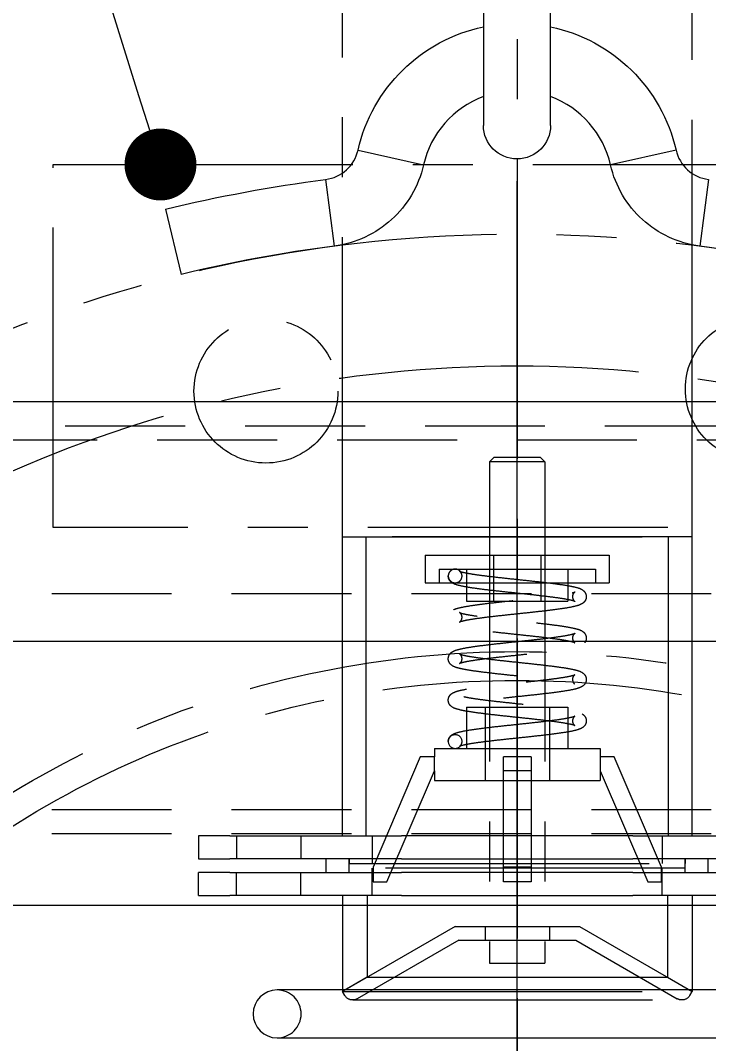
# Model space of a CAD drawing. Header units: millimetres. Extents: x -46397 to 283259, y -8690 to 23983.
# Drawn here: x 190047.4 to 190190.9, y 1329.4 to 1542.8 of the extents above; entities that cross this region are included whole.
import ezdxf
from ezdxf import colors
from ezdxf.entities.mleader import LeaderData, LeaderLine
from ezdxf.math import Vec2, Vec3

# ---------------------------------------------------------------- set-up
doc = ezdxf.new("R2010")
doc.units = ezdxf.units.MM
doc.linetypes.add('CENTER', pattern=[2, 1.25, -0.25, 0.25, -0.25])
doc.linetypes.add('HIDDENX2', pattern=[0.75, 0.5, -0.25])
doc.layers.get('Defpoints').update_dxf_attribs({"lineweight": 0})
for name, color, linetype, lineweight in [('CHUAN DUONG TAM', 1, 'CENTER', 0), ('mDƯỜNG TÂM', 8, 'CENTER', 0), ('NETCHINH', 7, 'Continuous', 9)]:
    doc.layers.add(name, color=color, linetype=linetype, lineweight=lineweight)
doc.layers.add('DIM', color=8, linetype='Continuous')
doc.styles.add('Arial', font='arial.ttf')
doc.styles.add('GHI CHÚ 1', font='isocp_IV25.ttf', dxfattribs={"width": 0.8})
doc.dimstyles.new('1-30SCALE', dxfattribs={"dimtxt": 75, "dimasz": 75, "dimexe": 37.5, "dimexo": 30, "dimgap": 30, "dimtad": 1, "dimtoh": 1, "dimdec": 0, "dimdsep": 46, "dimtxsty": 'GHI CHÚ 1', "dimcen": 0.09, "dimclrd": 256, "dimclre": 256, "dimclrt": 2, "dimadec": 0, "dimazin": 0, "dimtfac": 1, "dimtdec": 0, "dimtofl": 0, "dimtmove": 0, "dimatfit": 3, "dimfxl": 1, "dimlwd": 0, "dimlwe": 0, "dimarcsym": 0})

# ---------------------------------------------------------------- blocks, each defined once
blk = doc.blocks.new('A$C06888fbc')
at = {"color": 150, "linetype": 'Continuous', "lineweight": 0, "ltscale": 10, "extrusion": (0, 1, 0)}
for p, q in [((183.3632510850148, 1859.616611392055), (-188.0302203083702, 1859.616611392055)), ((322.6665153883223, 1809.616611392055), (-327.3334846116777, 1809.616611392055)), ((206.62073698733, 1754.6166113902), (-211.287706210569, 1754.6166113902)), ((47.6665153883514, 1736.976611394596), (-52.33348461159039, 1736.976611394595)), ((-52.33348461159039, 1726.976611394595), (-37.33348461156129, 1726.976611394595)), ((-37.33348461156129, 1726.976611394595), (32.6665153883223, 1726.976611394595)), ((32.6665153883223, 1726.976611394595), (47.6665153883514, 1726.976611394595))]:
    blk.add_line(p, q, dxfattribs=at)
at = {"color": 1, "linetype": 'HIDDENX2', "lineweight": 0, "ltscale": 50, "extrusion": (0, 1, 0)}
for p, q in [((-284.0034846116614, 1854.616611392055), (279.3365153883351, 1854.616611392055)), ((322.6665153883223, 1851.61431579505), (-327.3334846116777, 1851.61431579505)), ((322.6665153883223, 1851.61431579505), (-327.3334846116777, 1851.61431579505)), ((-324.333484612609, 1819.616611392056), (319.6665153892536, 1819.616611392056)), ((-324.333484612609, 1774.616611392055), (319.6665153892536, 1774.616611392055)), ((-324.333484612609, 1769.616611392055), (319.6665153892536, 1769.616611392055))]:
    blk.add_line(p, q, dxfattribs=at)
at = {"color": 150, "linetype": 'Continuous', "lineweight": 0, "ltscale": 10}
for radius, start, end in [(4.999999999999545, 90, 180), (5, 180, 270)]:
    blk.add_arc((-52.33348461159039, 1731.976611394595), radius, start, end, dxfattribs=at)
at = {"color": 1, "linetype": 'HIDDENX2', "lineweight": 0, "ltscale": 50}
blk.add_arc((-52.33348461159039, 1731.976611394595), 5, 270, 90, dxfattribs=at)
blk = doc.blocks.new('jh')
at = {"layer": 'mDƯỜNG TÂM', "color": 8, "ltscale": 50}
for p, q in [((0, 1855.616611387266), (0, -353.6166113872596)), ((1.455191522836685e-10, 1209.502295596243), (1.455191522836685e-10, 1451.002295596243)), ((1.455191522836685e-10, 860.0022955962431), (1.455191522836685e-10, 1440.002295596243))]:
    blk.add_line(p, q, dxfattribs=at)
at = {"layer": 'mDƯỜNG TÂM', "color": 8, "ltscale": 50, "extrusion": (0, 1, 0)}
for p, q in [((-36.39698997416417, 1376.839457162343), (-36.39698997416417, 1566.616611387122)), ((36.50015116293798, 1401.324297795565), (36.50015116293798, 1566.616611387122)), ((-6.999999976833351, 1491.398906312012), (-6.999999976833351, 1462.65117922344)), ((7.000000023166649, 1462.65117922344), (7.000000023166649, 1491.398906312012)), ((-33.14385419461178, 1457.520195340623), (-19.49638481071452, 1454.398244121376)), ((33.14385424129432, 1457.520195341787), (19.49638485757168, 1454.398244121754)), ((-39.91724612168036, 1451.370124180803), (-38.12321258662269, 1437.485548433791)), ((39.91724615520798, 1451.37012418252), (38.123212620907, 1437.485548435421)), ((-73.29411760665243, 1445.192706543838), (-69.99999995989492, 1431.585767544633)), ((-36.39698997416417, 1376.839457162343), (-36.39698997416417, 1405.002295597078)), ((36.50015116293798, 1376.839457162343), (36.50015116293798, 1405.002295597078)), ((-4.744283954118146, 1393.444713044555), (-5.703456863790052, 1392.485540134861)), ((-4.744283954118146, 1393.444713044555), (4.847445142891956, 1393.444713044555)), ((4.847445142891956, 1393.444713044555), (5.806618052563863, 1392.485540134861)), ((5.806618052563863, 1392.485540134861), (-5.703456863790052, 1392.485540134861)), ((-5.703456863790052, 1392.485540134861), (-5.703456863790052, 1287.935692977713)), ((5.806618052563863, 1392.485540134861), (5.806618052563863, 1287.935692977713)), ((-36.39698997416417, 1376.839457162343), (36.50015116293798, 1376.839457162343)), ((36.50015116293798, 1376.839457162343), (-36.39698997416417, 1376.839457162343)), ((-36.39698997416417, 1314.493218031937), (-36.39698997416417, 1376.83945716235)), ((-31.44765776011627, 1314.493218031937), (-31.44765776011627, 1376.83945716235)), ((31.55081894889008, 1314.493218031937), (31.55081894889008, 1376.83945716235)), ((36.50015116293798, 1314.493218031937), (36.50015116293798, 1376.83945716235)), ((-19.13187759960419, 1373.002765523554), (19.2350387883489, 1373.002765523554)), ((-19.13187759960419, 1373.002765523554), (-19.13187759960419, 1367.247728065362)), ((-4.888159890571842, 1373.002765523554), (-4.888159890571842, 1363.411036426565)), ((4.991321079345653, 1373.002765523554), (4.991321079345653, 1363.411036426565)), ((19.2350387883489, 1373.002765523554), (19.2350387883489, 1367.247728065362)), ((-16.25435887047206, 1370.125246794458), (16.35752005924587, 1370.125246794458)), ((-16.25435887047206, 1370.125246794458), (-16.25435887047206, 1367.247728065362)), ((-10.4993214122951, 1370.125246794458), (-10.4993214122951, 1363.411036426565)), ((10.60248260106891, 1370.125246794458), (10.60248260106891, 1363.411036426565)), ((16.35752005924587, 1370.125246794458), (16.35752005924587, 1367.247728065362)), ((-19.13187759960419, 1367.247728065362), (19.2350387883489, 1367.247728065362)), ((-10.4993214122951, 1363.411036426565), (10.60248260106891, 1363.411036426565)), ((-10.4993214122951, 1341.3500595035), (10.60248260106891, 1341.3500595035)), ((-10.4993214122951, 1341.3500595035), (-10.4993214122951, 1332.717503316213)), ((-6.662629773520166, 1341.3500595035), (-6.662629773520166, 1326.00329294832)), ((6.765790962293977, 1341.3500595035), (6.765790962293977, 1326.00329294832)), ((10.60248260106891, 1341.3500595035), (10.60248260106891, 1332.717503316213)), ((-17.21353178020217, 1332.717503316206), (17.31669296897599, 1332.717503316206)), ((-17.21353178020217, 1332.717503316213), (-17.21353178020217, 1330.949080482671)), ((17.31669296897599, 1332.717503316213), (17.31669296897599, 1330.949080482671)), ((-20.15522438471089, 1330.949080482649), (-30.008898395492, 1307.928930649818)), ((-17.21353178020217, 1330.949080482671), (-20.15522438471089, 1330.949080482649)), ((-17.21353178017307, 1328.07156175359), (-17.21353178020217, 1330.949080482671)), ((2.929099323489936, 1330.949080482649), (-2.825938134716125, 1330.949080482649)), ((-2.825938134716125, 1307.928930649818), (-2.825938134716125, 1330.949080482649)), ((2.929099323489936, 1330.949080482649), (2.929099323489936, 1307.928930649818)), ((17.31669296894688, 1330.949080482671), (17.31669296894688, 1328.07156175359)), ((20.2583855734556, 1330.949080482649), (17.31669296894688, 1330.949080482671)), ((30.11205958426581, 1307.928930649818), (20.2583855734556, 1330.949080482649)), ((-27.13137966635986, 1304.901488934949), (-17.21353178017307, 1328.07156175359)), ((-17.21353178020217, 1328.07156175359), (-17.21353178020217, 1326.00329294832)), ((2.929099323489936, 1328.07156175359), (-2.825938134716125, 1328.07156175359)), ((17.31669296894688, 1328.07156175359), (27.23454085513367, 1304.901488934949)), ((17.31669296897599, 1328.07156175359), (17.31669296897599, 1326.00329294832)), ((-17.21353178020217, 1326.00329294832), (17.31669296897599, 1326.00329294832)), ((-59.87008256997797, 1314.493218031937), (-66.37114340226981, 1314.493218031937)), ((-66.37114340226981, 1314.493218031937), (-66.37114340226981, 1309.69735348344)), ((-59.87008256997797, 1314.493218031937), (-24.06096060809796, 1314.493218031937)), ((-58.4579668972292, 1314.493218031937), (-58.4579668972292, 1309.69735348344)), ((-45.02954616144416, 1314.493218031937), (-45.02954616144416, 1309.697353483447)), ((-30.16236606112216, 1314.493218031937), (-30.16236606112216, 1308.738180573746)), ((24.16412179681356, 1314.493218031937), (-24.06096060809796, 1314.493218031937)), ((24.16412179684266, 1314.493218031937), (59.97324375857715, 1314.493218031937)), ((30.26552724989597, 1314.493218031937), (30.26552724989597, 1308.738180573746)), ((-66.37114340226981, 1309.69735348344), (-59.87008256997797, 1309.69735348344)), ((-24.06096060809796, 1309.69735348344), (-59.87008256997797, 1309.69735348344)), ((-39.75409515810315, 1306.819834754351), (-39.75409515810315, 1309.69735348344)), ((-34.95823060962721, 1309.697353483447), (-34.95823060962721, 1308.738180573746)), ((-34.95823060962721, 1306.819834754351), (-34.95823060962721, 1309.69735348344)), ((-34.95823060962721, 1308.738180573746), (35.06139179840102, 1308.738180573746)), ((-30.008898395492, 1307.928930649818), (-30.008898395492, 1304.901488934949)), ((-24.06096060809796, 1309.69735348344), (24.16412179681356, 1309.69735348344)), ((2.929099323489936, 1307.928930649818), (-2.825938134716125, 1307.928930649818)), ((-2.825938134716125, 1304.901488934949), (-2.825938134716125, 1307.928930649818)), ((2.929099323489936, 1307.928930649818), (2.929099323489936, 1304.901488934949)), ((59.97324375857715, 1309.69735348344), (24.16412179684266, 1309.69735348344)), ((30.11205958426581, 1304.901488934949), (30.11205958426581, 1307.928930649818)), ((35.06139179840102, 1309.697353483447), (35.06139179840102, 1308.738180573746)), ((35.06139179840102, 1306.819834754351), (35.06139179840102, 1309.69735348344)), ((39.85725634687697, 1306.819834754351), (39.85725634687697, 1309.69735348344)), ((-59.87008256997797, 1306.819834754344), (-66.37114340226981, 1306.819834754344)), ((-66.37114340226981, 1302.023970205853), (-66.37114340226981, 1306.819834754351)), ((-59.87008256997797, 1306.819834754344), (-24.06096060809796, 1306.819834754344)), ((-58.4579668972292, 1302.023970205853), (-58.4579668972292, 1306.819834754351)), ((-45.02954616144416, 1302.023970205853), (-45.02954616144416, 1306.819834754351)), ((35.06139179840102, 1307.779007664045), (-34.95823060962721, 1307.779007664045)), ((-34.95823060962721, 1306.819834754351), (-34.95823060962721, 1307.779007664045)), ((-30.16236606112216, 1302.023970205853), (-30.16236606112216, 1307.779007664045)), ((24.16412179687177, 1306.819834754344), (-24.06096060809796, 1306.819834754344)), ((24.16412179687177, 1306.819834754344), (59.97324375875178, 1306.819834754344)), ((30.26552724989597, 1302.023970205853), (30.26552724989597, 1307.779007664045)), ((35.06139179840102, 1306.819834754351), (35.06139179840102, 1307.779007664045)), ((-30.008898395492, 1304.901488934949), (-27.13137966635986, 1304.901488934949)), ((2.929099323489936, 1304.901488934949), (-2.825938134716125, 1304.901488934949)), ((27.23454085513367, 1304.901488934949), (30.11205958426581, 1304.901488934949)), ((-66.37114340226981, 1302.023970205853), (-59.87008256997797, 1302.023970205853)), ((-24.06096060809796, 1302.023970205853), (-59.87008256997797, 1302.023970205853)), ((-36.39698997416417, 1302.023970205853), (-36.39698997416417, 1282.052150716241)), ((-31.2442605458491, 1302.023970205853), (-31.2442605458491, 1285.027080438755)), ((-24.06096060809796, 1302.023970205853), (24.16412179687177, 1302.023970205853)), ((59.97324375875178, 1302.023970205853), (24.16412179687177, 1302.023970205853)), ((31.34742173462291, 1302.023970205853), (31.34742173462291, 1285.027080438755)), ((36.50015116293798, 1302.023970205853), (36.50015116293798, 1282.052150716241)), ((-12.91570614604279, 1295.609076255299), (-36.39698997416417, 1282.052150716241)), ((-12.91570614604279, 1295.609076255299), (13.0188673347875, 1295.609076255299)), ((-6.662629773520166, 1295.609076255299), (-6.662629773520166, 1292.731557526204)), ((6.765790962293977, 1295.609076255299), (6.765790962293977, 1292.731557526204)), ((13.0188673347875, 1295.609076255299), (36.50015116293798, 1282.052150716241)), ((-12.14467732634512, 1292.731557526204), (-33.29689439677168, 1280.519319306681)), ((-12.14467732634512, 1292.731557526204), (12.24783851511893, 1292.731557526204)), ((12.24783851511893, 1292.731557526204), (33.40005558554549, 1280.519319306681)), ((-5.703456863790052, 1287.935692977713), (5.806618052563863, 1287.935692977713)), ((-31.2442605458491, 1285.027080438755), (-36.39698997416417, 1282.052150716241)), ((-31.2442605458491, 1285.027080438755), (31.34742173462291, 1285.027080438755)), ((31.34742173462291, 1285.027080438755), (36.50015116293798, 1282.052150716241)), ((-36.39698997416417, 1282.052150716241), (36.50015116293798, 1282.052150716241)), ((-35.91740351929911, 1281.221482609821), (-36.39698997416417, 1282.052150716241)), ((-36.39698997416417, 1282.052150716241), (36.50015116293798, 1282.052150716241)), ((-34.25606730647269, 1280.262309700112), (34.3592284952465, 1280.262309700112)), ((36.02056470807292, 1281.221482609821), (36.50015116293798, 1282.052150716241))]:
    blk.add_line(p, q, dxfattribs=at)
at = {"layer": 'mDƯỜNG TÂM', "color": 8, "ltscale": 50}
for centre, radius in [((1.455191522836685e-10, 1150.002295596243), 290), ((-52.33408277888566, 1407.232530533275), 14.99999999999999), ((50.08736129196586, 1407.679431225293), 14.99999999999998), ((1.455191522836685e-10, 1150.002295596243), 262.5), ((1.455191522836685e-10, 1150.002295596243), 202.911839007691), ((1.455191522836685e-10, 1150.002295596243), 196.911839007691)]:
    blk.add_circle(centre, radius, dxfattribs=at)
at = {"layer": 'mDƯỜNG TÂM', "color": 8, "ltscale": 50, "extrusion": (1.224646799147353e-16, 0, -1)}
for centre, radius, start, end in [((-2.351589500904083e-08, 1449.93831380777), 34.00000000008544, 12.88509399322895, 78.11884397838791), ((-2.351589500904083e-08, 1449.93831380777), 34.00000000008551, 101.8811560216121, 167.1149060038747), ((-2.316664904356003e-08, 1462.65117922344), 7.000000000000001, 180, 0), ((40.94240813574288, 1459.304167475029), 22.00000000932632, 192.8850940114936, 262.6375733474522), ((-40.94240817544051, 1459.304167466968), 22.00000000042341, 277.3624266693616, 347.1149060049421), ((-2.334127202630043e-08, 1142.438313809283), 311.4999999987711, 76.39103937244667, 82.63757333063832)]:
    blk.add_arc(centre, radius, start, end, dxfattribs=at)
at = {"layer": 'mDƯỜNG TÂM', "color": 8, "ltscale": 50}
for centre, radius, start, end in [((2.351589500904083e-08, 1449.93831380777), 20.00000000010793, 110.4873151168587, 167.1149060049422), ((2.351589500904083e-08, 1449.93831380777), 20.00000000010847, 12.8850939961253, 69.51268488670122), ((-40.94240813574288, 1459.304167475029), 8.000000009349494, 277.36242661892, 347.1149059538785), ((40.94240817544051, 1459.304167466968), 8.000000000446613, 192.8850939917058, 262.6375733272755), ((2.334127202630043e-08, 1142.438313809167), 297.4999999988871, 97.36242666936168, 103.6089606275533), ((2.153683453798294e-09, 1142.43831369249), 297.5000001173405, 76.39103937244667, 82.63757333063832)]:
    blk.add_arc(centre, radius, start, end, dxfattribs=at)
at = {"layer": 'mDƯỜNG TÂM', "color": 8, "ltscale": 50, "extrusion": (0, 0, -1)}
for centre, radius, start, end in [((34.25606730647269, 1282.180655519471), 1.918345819354954, 270, 329.9999999998554), ((34.25606730647269, 1282.180655519463), 1.918345819353377, 239.9999999980745, 270), ((-34.3592284952465, 1282.180655519463), 1.918345819353817, 270, 300.0000000019255), ((-34.3592284952465, 1282.180655519471), 1.918345819354796, 210.0000000001446, 270)]:
    blk.add_arc(centre, radius, start, end, dxfattribs=at)
blk.add_ellipse((-12.89725368653308, 1334.156262680757), major_axis=(1.438759364547924, 1.677471143500966e-15), ratio=0.9944181315116435, dxfattribs=at)
at = {"layer": 'mDƯỜNG TÂM', "color": 8, "ltscale": 50}
for points, knots in [([(-11.45849432199611, 1368.686487429906), (-11.45849433340481, 1368.869443160911), (-11.49378538527526, 1369.050744949011), (-11.63241413029027, 1369.393370174861), (-11.73562495879014, 1369.550971668192), (-11.99698731460376, 1369.817962304645), (-12.15264007536462, 1369.924798871769), (-12.49636630821624, 1370.073127483774), (-12.68115357021452, 1370.113201426291), (-13.05577414348954, 1370.120657300213), (-13.24202587793116, 1370.087967949403), (-13.59144513911451, 1369.953434643321), (-13.75127202729345, 1369.852876899778), (-14.02316796619562, 1369.5964994194), (-14.13263754357467, 1369.443130791013), (-14.2862964856613, 1369.103299078255), (-14.32901678714552, 1368.920084970276), (-14.34142985555809, 1368.547685396639), (-14.31100394684472, 1368.362060273888), (-14.18031240982236, 1368.012855919587), (-14.08129626387381, 1367.852615272001), (-13.82706986094126, 1367.578895967083), (-13.67429014694062, 1367.468034215497), (-13.33459671787568, 1367.310786665199), (-13.15093065713882, 1367.265904238775), (-12.77663586684503, 1367.248674677779), (-12.58958559951861, 1367.2764922672), (-12.23673631777638, 1367.401860648497), (-12.07431073483895, 1367.498212850318), (-11.79574258284993, 1367.747406523245), (-11.68226327715092, 1367.897865567022), (-11.60097615158884, 1368.065717929705)], [-1.823220548849099, -1.823220548849099, -1.823220548849099, -1.823220548849099, -1.765657333173939, -1.765657333173939, -1.7070606621659, -1.7070606621659, -1.64846399115786, -1.64846399115786, -1.589867320149821, -1.589867320149821, -1.531270649141782, -1.531270649141782, -1.472673978133743, -1.472673978133743, -1.414077307125704, -1.414077307125704, -1.355480636117665, -1.355480636117665, -1.296883965109625, -1.296883965109625, -1.238287294101586, -1.238287294101586, -1.179690623093547, -1.179690623093547, -1.121093952085508, -1.121093952085508, -1.062497281077469, -1.062497281077469, -1.003900610069429, -1.003900610069429, -0.9453039390613902, -0.9453039390613902, -0.9453039390613902, -0.9453039390613902]), ([(-14.33601305109914, 1334.156262680757), (-14.33601305109914, 1334.382821182102), (-14.28381936982623, 1334.610899240433), (-14.11660123307956, 1334.988163420188), (-14.0058322942059, 1335.143585439626), (-13.7632936250302, 1335.406851198379), (-13.63041069355677, 1335.508359582542), (-13.30274096564972, 1335.720623100657), (-13.11212015605997, 1335.805864088725), (-12.49939359727432, 1336.041544568005), (-12.03171434643446, 1336.162030090585), (-10.77862195044872, 1336.427821295139), (-9.94765849772375, 1336.567494612485), (-8.167756737471791, 1336.825987898679), (-7.236176225822419, 1336.946597535338), (-5.279732286639046, 1337.182186521699), (-4.243983583844965, 1337.298976014063), (-2.132473003293853, 1337.529627706957), (-1.041328835999593, 1337.645269390392), (1.115891054243548, 1337.874170986557), (2.198450380936265, 1337.989212002489), (4.271992760972353, 1338.216941941027), (5.279314222716494, 1338.331428985301), (7.138729926315136, 1338.557624957604), (8.006321723136352, 1338.671191814283), (9.52702850694186, 1338.893942884322), (10.19523235299857, 1339.005321814446), (11.25564244596171, 1339.216654536918), (11.6693410447624, 1339.323103947252), (11.99648456377327, 1339.434841126618), (12.06040476914495, 1339.464718306532), (12.06445986722247, 1339.466836879757), (12.06452341060503, 1339.466870648728), (12.06452341060503, 1339.466870648728), (12.03405175104854, 1339.452979082256), (11.93279115538462, 1339.367805592869), (11.88258756758296, 1339.32035599021), (11.75005003958358, 1339.153920421399), (11.6636424557073, 1339.006839045884), (11.58010491498862, 1338.719844206651), (11.56165551076992, 1338.595965324836), (11.56165551076992, 1338.279757098884), (11.60920078889467, 1338.086077892294), (11.74623359783436, 1337.791307545034), (11.83051754531334, 1337.683245717366), (11.96241313102655, 1337.546729004651), (12.01180293431389, 1337.511924221813), (12.05614487043931, 1337.482504092841), (12.06452341060503, 1337.478210900081), (12.06452341066324, 1337.478210900059), (12.0588462195883, 1337.481182032898), (12.01264500705292, 1337.502272783975), (11.92189597536344, 1337.537986826741), (11.59299779185676, 1337.640184089687), (11.29588899077498, 1337.715387571559), (10.48470859293593, 1337.885900087014), (9.926853022741852, 1337.984661869355), (8.605331346741877, 1338.190048766141), (7.817271350853844, 1338.298610445912), (6.090582493023248, 1338.517630230548), (5.1347224029887, 1338.629827354838), (3.139901869755704, 1338.853910975711), (2.084853082022164, 1338.967528230365), (-0.03895421107881702, 1339.193729612678), (-1.123791743098991, 1339.308043707926), (-3.23951561425929, 1339.535473933189), (-4.285930279525928, 1339.650310321958), (-6.262877458386356, 1339.878999805282), (-7.207326511532301, 1339.994542212866), (-8.929338717571227, 1340.225585227883), (-9.717633669293718, 1340.342641739851), (-11.09665566938929, 1340.580491423694), (-11.69088559696684, 1340.701611119417), (-12.70949173893314, 1340.971921156866), (-13.11194329409045, 1341.082447617366), (-13.65898952490534, 1341.460692949018), (-13.75955583577161, 1341.540937998929), (-13.96303325949702, 1341.750042591651), (-14.06686327938223, 1341.883320394052), (-14.26231812141486, 1342.255238766091), (-14.335492585873, 1342.521145394967), (-14.33642934504314, 1343.000128627042), (-14.29040229713428, 1343.216115343836), (-14.13469062870718, 1343.5904183534), (-14.02519277008832, 1343.750779441289), (-13.78523282712558, 1344.019797799476), (-13.65361138663138, 1344.123423283301), (-13.33437520646839, 1344.335978981333), (-13.15069895179477, 1344.420794090503), (-12.55989226131351, 1344.655698690178), (-12.11269316545804, 1344.773907546609), (-10.89397229111637, 1345.039528124231), (-10.07010610605357, 1345.180437190211), (-8.300543988618301, 1345.440636566476), (-7.374380576860858, 1345.561649994641), (-5.427037431159988, 1345.797726646459), (-4.395461266540224, 1345.914604330035), (-2.289282847516006, 1346.145381129725), (-1.199400001642061, 1346.261060058176), (0.9585374435118865, 1346.490024535735), (2.04305613291217, 1346.60509079555), (4.123709891719045, 1346.83287860018), (5.136211055214517, 1346.94739690089), (7.008974677301012, 1347.173692390767), (7.884780849009985, 1347.287322176257), (9.42473037468153, 1347.510336275605), (10.10392779950052, 1347.621877824342), (11.18973824565182, 1347.834221451718), (11.61703163263155, 1347.940891365855), (11.97198379729525, 1348.057918522063), (12.04583824283327, 1348.090112948055), (12.06348566204542, 1348.098877083117), (12.06452341060503, 1348.099426836015), (12.06452341060503, 1348.099426836015), (12.03938706524787, 1348.087629639944), (11.94978577646543, 1348.01579718545), (11.89895005358267, 1347.97031020229), (11.76354094254202, 1347.80699581284), (11.67358231180697, 1347.661543147209), (11.58258287646458, 1347.36783522203), (11.56165551076992, 1347.23620505679), (11.56165551076992, 1346.913598388026), (11.60851589639788, 1346.721202930377), (11.74463775430922, 1346.426284207606), (11.82908558714553, 1346.317510499459), (11.96138346916996, 1346.180135552393), (12.01103664733819, 1346.145031003616), (12.05598301629652, 1346.115139733156), (12.06452341060503, 1346.110767087368), (12.06452341063414, 1346.110767087346), (12.0590273370035, 1346.113644683501), (12.01378644400393, 1346.134343994141), (11.92385802790523, 1346.169838686234), (11.59734131474397, 1346.271538912151), (11.30196963471826, 1346.346490913602), (10.49434669312905, 1346.516643027353), (9.938081581465667, 1346.6153144161), (8.619507197785424, 1346.820570196709), (7.83273301916779, 1346.929094605854), (6.108202813979005, 1347.148063271583), (5.153195916645927, 1347.260246776197), (3.1596416188695, 1347.48431087326), (2.105005204939516, 1347.597922214874), (-0.01841771943145432, 1347.824114157476), (-1.103284202778013, 1347.938424753629), (-3.219483579188818, 1348.16584787779), (-4.266351294325432, 1348.280680769385), (-6.244571030722, 1348.509360352764), (-7.18985400616657, 1348.624896701302), (-8.913809364137705, 1348.855916938228), (-9.703241362672998, 1348.97295857055), (-11.08462682829122, 1349.210730766972), (-11.6801614103606, 1349.331811066579), (-12.70071581361117, 1349.601641173664), (-13.10376150673255, 1349.712694038848), (-13.65019290018245, 1350.086483149236), (-13.75126325522433, 1350.166219874387), (-13.95720269813319, 1350.37538800951), (-14.06309492207947, 1350.509797470993), (-14.2611234242795, 1350.884115990593), (-14.33521995929186, 1351.150996503507), (-14.33664043791941, 1351.631063242938), (-14.29084241887904, 1351.847100663646), (-14.13546268097707, 1352.221633973371), (-14.0260597030574, 1352.382170477031), (-13.78624671016587, 1352.651434959465), (-13.65467547063599, 1352.755165866569), (-13.33580636614352, 1352.967745391303), (-13.15243346465286, 1353.052545025275), (-12.56261517401435, 1353.287411569487), (-12.11635790881701, 1353.405512535312), (-10.89926325526903, 1353.671117107224), (-10.07577526633395, 1353.812077088813), (-8.30675448520924, 1354.07235078622), (-7.380844771716511, 1354.193383941107), (-5.433930018916726, 1354.429484362161), (-4.402552579325857, 1354.546366299648), (-2.296630859578727, 1354.777149112379), (-1.206810908130137, 1354.892829816723), (0.9511526334681548, 1355.121797274827), (2.035759328224231, 1355.236864721664), (4.116739002551185, 1355.464655223055), (5.129479331342736, 1355.579174971339), (7.002861729211872, 1355.805475036184), (7.879049684328493, 1355.919107709065), (9.419894779130118, 1356.142133788962), (10.09960460904404, 1356.253682774863), (11.18659790747915, 1356.466071942901), (11.61452585377265, 1356.572752936307), (11.97076382357045, 1356.690013310326), (12.04507726250449, 1356.722310016718), (12.06341067474568, 1356.731393680326), (12.06452341060503, 1356.731983023303), (12.06452341060503, 1356.731983023303), (12.03962538347696, 1356.720282528455), (11.95056854750146, 1356.649045988946), (11.89971046408755, 1356.603656513711), (11.76416868102388, 1356.440485441781), (11.67404089137563, 1356.295100367875), (11.58269782873685, 1356.001082064984), (11.56165551076992, 1355.869105038968), (11.56165551076992, 1355.546213189933), (11.6084847972088, 1355.353876301597), (11.74456500381348, 1355.058951046354), (11.82902023059432, 1354.950144828275), (11.96133641651249, 1354.812730659047), (12.01100160248461, 1354.777612407132), (12.05597560232854, 1354.747699556559), (12.06452341060503, 1354.743323274655), (12.06452341063414, 1354.743323274633), (12.05903551483061, 1354.746196645654), (12.01383819241892, 1354.766878161943), (11.92394709415385, 1354.802362858798), (11.5975387179933, 1354.90404042809), (11.30224610053119, 1354.978980961903), (10.49478519640979, 1355.149116627574), (9.938592598569812, 1355.247783885134), (8.620152639690787, 1355.453033671583), (7.833437125955243, 1355.561556376211), (6.109005437378073, 1355.780522704226), (5.154037490690826, 1355.892705586193), (3.160541036020732, 1356.116768790882), (2.105923483293736, 1356.230379862376), (-0.01748179059359245, 1356.456571373972), (-1.102349527151091, 1356.57088181049), (-3.218570447614184, 1356.798304611038), (-4.265458748617675, 1356.913137343414), (-6.243736368458485, 1357.141816476527), (-7.189057296927786, 1357.257352549619), (-8.913101126410766, 1357.488371751977), (-9.702584908111021, 1357.605412708443), (-11.08407805778552, 1357.843181390395), (-11.6796720889397, 1357.964259898312), (-12.70031553946319, 1358.234068304104), (-13.10338918244815, 1358.345144850995), (-13.6497928458848, 1358.718733389374), (-13.75088604041957, 1358.798447141387), (-13.95693819905864, 1359.007618711432), (-14.06292544404278, 1359.142080685917), (-14.2610711583402, 1359.516511115806), (-14.33520868318737, 1359.783436610014), (-14.33664905730984, 1360.263552634809), (-14.2908605672128, 1360.479591825446), (-14.13549471800798, 1360.854134478082), (-14.02609566753381, 1361.014678287982), (-13.78628875990398, 1361.283953002705), (-13.65471960289869, 1361.387688287105), (-13.33586569511681, 1361.600268816939), (-13.15250534421648, 1361.685067818267), (-12.56272801946034, 1361.919932778197), (-12.11650982737774, 1362.038029261799), (-10.89948273284244, 1362.303633151954), (-10.076010542718, 1362.444595232897), (-8.307012360164663, 1362.704872004273), (-7.381113181705587, 1362.825905979887), (-5.434216222347459, 1363.062007389773), (-4.402847041230416, 1363.178889504146), (-2.296935994439991, 1363.409672566879), (-1.207118662103312, 1363.525353345023), (0.9508459486241918, 1363.754320926964), (2.035456290526781, 1363.869388423111), (4.116449484688928, 1364.097179036457), (5.129199738177704, 1364.211698844818), (7.002607818489196, 1364.437999099486), (7.878811621543719, 1364.551631892144), (9.41969389404403, 1364.774658468894), (10.09942499690806, 1364.886207763288), (11.18646740049007, 1365.098598819022), (11.61442169285147, 1365.205280273789), (11.97071302463883, 1365.322550305391), (12.04504551159334, 1365.354851247532), (12.06340750333038, 1365.363948193626), (12.06452341060503, 1365.36453921059), (12.06452341060503, 1365.36453921059), (12.03963525753352, 1365.352842728229), (11.95060102589196, 1365.281630879283), (11.89974202919984, 1365.236245464686), (11.76419474105933, 1365.073080340248), (11.67405992053682, 1364.927698056599), (11.58270259961137, 1364.633666870934), (11.56165551076992, 1364.501675472042), (11.56165551076992, 1364.178771808009), (11.60848350776359, 1363.98643734862), (11.74456198688131, 1363.691511822915), (11.82901752012549, 1363.582704256551), (11.96133446504246, 1363.4452884606), (12.01100014898111, 1363.410169640352), (12.05597529481747, 1363.380255894663), (12.06452341060503, 1363.375879461943), (12.06452341063414, 1363.375879461921), (12.05903585380292, 1363.378752657802), (12.01384033786599, 1363.399433436258), (11.92395078702248, 1363.434917718616), (11.59754690312548, 1363.536594348356), (11.30225756412256, 1363.611534406598), (10.49480337937712, 1363.78166939014), (9.938613788690418, 1363.880336476352), (8.620179404504597, 1364.085586014196), (7.833466323645553, 1364.194108648124), (6.109038720751414, 1364.413074879187), (5.154072389443172, 1364.525257735324), (3.160578333743615, 1364.749320903007), (2.105961563298479, 1364.862931963296), (-0.01744297836557962, 1365.089123457015), (-1.102310766786104, 1365.20343388692), (-3.21853258041665, 1365.430856674051), (-4.265421735006385, 1365.54568939982), (-6.243701754981885, 1365.774368514263), (-7.189024257269921, 1365.889904575932), (-8.913071755436249, 1366.120923735398), (-9.70255768444622, 1366.237964663836), (-11.08405529963784, 1366.475733200081), (-11.67965179609018, 1366.596811633703), (-12.70029893980245, 1366.866619139881), (-13.10337374350638, 1366.977696668248), (-13.70990523672663, 1367.392387607993), (-13.88261419854825, 1367.537033080589), (-14.11756280259578, 1367.868368600903), (-14.19326224215911, 1368.007918895564), (-14.30377411100199, 1368.325082641502), (-14.33601305109914, 1368.506301544941), (-14.33601305109914, 1368.686487429906)], [0, 0, 0, 0, 0.8995940037187451, 0.8995940037187451, 1.758357930596824, 1.758357930596824, 2.752121423725685, 2.752121423725685, 4.346928290535152, 4.346928290535152, 7.619674371589578, 7.619674371589578, 11.51061020210848, 11.51061020210848, 14.90331733421965, 14.90331733421965, 18.19743969357352, 18.19743969357352, 21.46035042426778, 21.46035042426778, 24.70580880481949, 24.70580880481949, 27.93682743417122, 27.93682743417122, 31.1503377445821, 31.1503377445821, 34.33363578245496, 34.33363578245496, 37.44504705593936, 37.44504705593936, 38.84968938822173, 38.84968938822173, 38.89471646833503, 38.89471646833503, 39.85265904414634, 39.85265904414634, 40.4295295345322, 40.4295295345322, 41.26927107162425, 41.26927107162425, 41.80955393888235, 41.80955393888235, 42.65345182306574, 42.65345182306574, 43.44335100016209, 43.44335100016209, 44.2093272881823, 44.2093272881823, 44.72372873983603, 44.72372873983603, 45.14834179191023, 45.14834179191023, 46.58570024433637, 46.58570024433637, 48.87895161730506, 48.87895161730506, 51.72292531683438, 51.72292531683438, 54.80193930376544, 54.80193930376544, 57.97054625645426, 57.97054625645426, 61.17640181162429, 61.17640181162429, 64.40218921664827, 64.40218921664827, 67.64261816956078, 67.64261816956078, 70.89849108560237, 70.89849108560237, 74.17794051537552, 74.17794051537552, 77.50942197575526, 77.50942197575526, 81.02867793305217, 81.02867793305217, 81.7857672572882, 81.7857672572882, 82.57489014835228, 82.57489014835228, 83.62543771247056, 83.62543771247056, 84.47679130977723, 84.47679130977723, 85.33881323959184, 85.33881323959184, 86.31756882117395, 86.31756882117395, 87.84958480710135, 87.84958480710135, 91.04518494313724, 91.04518494313724, 94.968423123806, 94.968423123806, 98.371590006321, 98.371590006321, 101.6680233330043, 101.6680233330043, 104.931995976176, 104.931995976176, 108.1781802582351, 108.1781802582351, 111.4099211050711, 111.4099211050711, 114.6244632297307, 114.6244632297307, 117.8098068773705, 117.8098068773705, 120.9267093051501, 120.9267093051501, 122.343724040235, 122.343724040235, 122.5252060683464, 122.5252060683464, 123.4004307369119, 123.4004307369119, 124.0097872581754, 124.0097872581754, 124.8657241704714, 124.8657241704714, 125.439641250122, 125.439641250122, 126.2779136853048, 126.2779136853048, 127.0689034857579, 127.0689034857579, 127.8345674991858, 127.8345674991858, 128.3538483151164, 128.3538483151164, 128.7716302581507, 128.7716302581507, 130.2048544448596, 130.2048544448596, 132.4921215620642, 132.4921215620642, 135.3339736421735, 135.3339736421735, 138.4120810199558, 138.4120810199558, 141.5803429440654, 141.5803429440654, 144.7860353243526, 144.7860353243526, 148.0117202444665, 148.0117202444665, 151.2520591876259, 151.2520591876259, 154.507818604995, 154.507818604995, 157.787064179123, 157.787064179123, 161.1180141377257, 161.1180141377257, 164.6347121662205, 164.6347121662205, 165.3969182903851, 165.3969182903851, 166.1984610255405, 166.1984610255405, 167.2534424101263, 167.2534424101263, 168.1046726489668, 168.1046726489668, 168.9666090859332, 168.9666090859332, 169.9447435106967, 169.9447435106967, 171.4739801658997, 171.4739801658997, 174.6658698914187, 174.6658698914187, 178.5904299077124, 178.5904299077124, 181.9941078956356, 181.9941078956356, 185.2906525132145, 185.2906525132145, 188.5546756869555, 188.5546756869555, 191.8008941840922, 191.8008941840922, 195.0326687499307, 195.0326687499307, 198.2472586255191, 198.2472586255191, 201.4326961838699, 201.4326961838699, 204.5498488969894, 204.5498488969894, 205.9674213807003, 205.9674213807003, 206.1553279667826, 206.1553279667826, 207.0266260440552, 207.0266260440552, 207.6375669690273, 207.6375669690273, 208.4943282919981, 208.4943282919981, 209.0697503112023, 209.0697503112023, 209.907766164737, 209.907766164737, 210.6988056978588, 210.6988056978588, 211.4644556653372, 211.4644556653372, 211.9839588243107, 211.9839588243107, 212.4014297103665, 212.4014297103665, 213.834465719401, 213.834465719401, 216.1214600701279, 216.1214600701279, 218.963215199503, 218.963215199503, 222.0412811176185, 222.0412811176185, 225.2095272714462, 225.2095272714462, 228.4152121997554, 228.4152121997554, 231.6408924443681, 231.6408924443681, 234.8812272860135, 234.8812272860135, 238.1369815377529, 238.1369815377529, 241.4162178446908, 241.4162178446908, 244.7471436752256, 244.7471436752256, 248.2637259906067, 248.2637259906067, 249.0261657154186, 249.0261657154186, 249.8282821606471, 249.8282821606471, 250.8834658850363, 250.8834658850363, 251.7346898889624, 251.7346898889624, 252.5966229181896, 252.5966229181896, 253.5747316042585, 253.5747316042585, 255.1038532008839, 255.1038532008839, 258.2955886697624, 258.2955886697624, 262.2202031651537, 262.2202031651537, 265.6239024177321, 265.6239024177321, 268.9204516627856, 268.9204516627856, 272.1844769363938, 272.1844769363938, 275.4306968547528, 275.4306968547528, 278.6624728205864, 278.6624728205864, 281.8770646779521, 281.8770646779521, 285.0625061323677, 285.0625061323677, 288.1796692255722, 288.1796692255722, 289.597264828989, 289.597264828989, 289.7854382632674, 289.7854382632674, 290.6565731778468, 290.6565731778468, 291.2675800163459, 291.2675800163459, 292.1243757038745, 292.1243757038745, 292.6998600830871, 292.6998600830871, 293.537865295991, 293.537865295991, 294.3289068915424, 294.3289068915424, 295.0945562769008, 295.0945562769008, 295.6140686562054, 295.6140686562054, 296.0315266434733, 296.0315266434733, 297.4645548493784, 297.4645548493784, 299.7515378886267, 299.7515378886267, 302.5932889970431, 302.5932889970431, 305.6713531955918, 305.6713531955918, 308.8395986953525, 308.8395986953525, 312.0452833146053, 312.0452833146053, 315.270963365319, 315.270963365319, 318.5112980368808, 318.5112980368808, 321.7670520744201, 321.7670520744201, 325.0462879970987, 325.0462879970987, 328.3772128272386, 328.3772128272386, 331.8937903457013, 331.8937903457013, 333.1271261740482, 333.1271261740482, 333.8054749374148, 333.8054749374148, 334.5209375694096, 334.5209375694096, 334.5209375694096, 334.5209375694096]), ([(-11.45849432199611, 1368.686487429906), (-11.45849432199611, 1368.890303071814), (-11.51216177837341, 1369.094971119965), (-11.65682807180565, 1369.388066271575), (-11.7395710622659, 1369.490091226064), (-11.86793920880882, 1369.619373438072), (-11.91505886864616, 1369.651655662448), (-11.95431858114898, 1369.677184687171), (-11.96136222183122, 1369.680817304237), (-11.96136222186033, 1369.680817304245), (-11.95398228414706, 1369.676970340908), (-11.89912876533344, 1369.652415165787), (-11.80113726222771, 1369.614800864787), (-11.45129252338666, 1369.508312263948), (-11.13897380101844, 1369.430945244072), (-10.29686473941547, 1369.257355256268), (-9.725304652063642, 1369.157831530858), (-8.378471103234915, 1368.951342498767), (-7.579401209717616, 1368.842468572984), (-5.83427914409549, 1368.623020267158), (-4.871155576140154, 1368.51070865307), (-2.865618039591936, 1368.28646056819), (-1.80712017705082, 1368.172793262187), (0.3197790677659214, 1367.94651157294), (1.404250226187287, 1367.832167475666), (3.515638920274796, 1367.604675769711), (4.558026783168316, 1367.489808840066), (6.523768887651386, 1367.26103205463), (7.460912459384417, 1367.145435988503), (9.16596494714031, 1366.914189561445), (9.944359470566269, 1366.797000252904), (11.30288774237852, 1366.558449357144), (11.8858157939103, 1366.436982725165), (12.88804780575447, 1366.162201050407), (13.28716729834559, 1366.056737279512), (13.83979828012525, 1365.635196229421), (13.93575018722913, 1365.550189600472), (14.11868814189802, 1365.340675262705), (14.20628262861283, 1365.21564129652), (14.37929437126149, 1364.860392611736), (14.44278096660855, 1364.601854244516), (14.43582318650442, 1364.132337378804), (14.38622254339862, 1363.917755639093), (14.22548397624632, 1363.54750415423), (14.11449290052406, 1363.389884491364), (13.87218472393579, 1363.124710068114), (13.73974778514821, 1363.022729497621), (13.41445209478843, 1362.81044539014), (13.22572653053794, 1362.725326068728), (12.61891657236265, 1362.489844670738), (12.1567133317003, 1362.369956600043), (10.9126376977365, 1362.104184485994), (10.08337653955095, 1361.964160113857), (8.305993948422838, 1361.70519705418), (7.375843421177706, 1361.584484095489), (5.421792928740615, 1361.348770092991), (4.387132238858612, 1361.231957805074), (2.277001189097064, 1361.001273692083), (1.186174766364275, 1360.885622302238), (-0.9712642021768261, 1360.656704248875), (-2.054355483414838, 1360.541656588706), (-4.129802825016668, 1360.313911323625), (-5.138504762697266, 1360.199415964737), (-7.001468207134167, 1359.973193383543), (-7.871239401574712, 1359.859609679224), (-9.397046811151085, 1359.636787830575), (-10.06816169366357, 1359.52536526839), (-11.13530202445691, 1359.313758445162), (-11.55259686868521, 1359.207254090587), (-11.88714622650878, 1359.094061223979), (-11.95371354828239, 1359.06354677106), (-11.96115672396263, 1359.059710522728), (-11.96136222186033, 1359.059601368288), (-11.96136222186033, 1359.059601368288), (-11.93234478245722, 1359.072935255048), (-11.83416593758739, 1359.154471779242), (-11.78376867593033, 1359.201424343373), (-11.65046699007507, 1359.367022220846), (-11.56313193941605, 1359.513638877637), (-11.47760138541344, 1359.8024245165), (-11.45849432199611, 1359.928414175411), (-11.45849432199611, 1360.246369783854), (-11.50585508701624, 1360.439704287637), (-11.64264366807765, 1360.734515450946), (-11.72697196213994, 1360.842768297844), (-11.85897577615106, 1360.979515184365), (-11.90843633352779, 1361.014400348591), (-11.95294034350081, 1361.043946636135), (-11.96136222183122, 1361.048261116935), (-11.96136222188943, 1361.048261116957), (-11.95573401587899, 1361.045315274758), (-11.9097916634928, 1361.024329896842), (-11.8192634798761, 1360.98867480355), (-11.49100604961859, 1360.886611084228), (-11.1943644771527, 1360.811475152113), (-10.38414040295174, 1360.641059387781), (-9.826712092704838, 1360.542321848086), (-8.505981974652968, 1360.336970107703), (-7.71826723308186, 1360.228418418745), (-5.992157874687109, 1360.009412337713), (-5.036526775802486, 1359.897218865248), (-3.042045943526318, 1359.673140480096), (-1.987107689114055, 1359.559524811724), (0.136596866796026, 1359.333325962754), (1.221442451613257, 1359.219012807116), (3.337294621713227, 1358.991584490097), (4.383831282873871, 1358.87674904173), (6.361120883346302, 1358.648062222492), (7.305794241576223, 1358.532521445937), (9.028328961023362, 1358.301484566364), (9.816929608816281, 1358.184432062197), (11.19658683225862, 1357.946603270728), (11.79116738200537, 1357.825494176803), (12.81029599107569, 1357.555313814351), (13.21290355591918, 1357.444644629591), (13.75978340857546, 1357.067607203091), (13.8604857121536, 1356.987499551302), (14.06462264101719, 1356.778380109346), (14.16900257481029, 1356.644802060553), (14.36514933747821, 1356.272249074325), (14.43857581491466, 1356.006083214714), (14.43965141128865, 1355.526808455324), (14.39368965642643, 1355.310805880938), (14.2380722911912, 1354.936436225791), (14.12860156173701, 1354.776025159583), (13.88868363091024, 1354.506936603648), (13.75707652996061, 1354.4032810305), (13.43794533610344, 1354.190718606624), (13.25435587920947, 1354.105907961086), (12.66383165432489, 1353.871014203971), (12.21690153915551, 1353.752836130952), (10.99864466435974, 1353.487220040981), (10.17488597708871, 1353.346296372947), (8.405477800784865, 1353.086075727129), (7.479386796389008, 1352.965056676163), (5.532165898213862, 1352.72897324885), (4.50064642180223, 1352.61209435232), (2.394541204062989, 1352.381315837891), (1.304676274041412, 1352.265636402873), (-0.8532686879916582, 1352.036671074973), (-1.937812529475195, 1351.921604476411), (-4.018559373478638, 1351.693815901985), (-5.031128828675719, 1351.579297187971), (-6.904069114360027, 1351.35300039158), (-7.779984278051415, 1351.239369781462), (-9.320189460529946, 1351.016352259721), (-9.999533153983066, 1350.904808586725), (-11.08568126012688, 1350.692451945579), (-11.51315577674541, 1350.585778875393), (-11.86847507194034, 1350.468685029591), (-11.94246057467535, 1350.436461357509), (-11.96030334240641, 1350.427606091849), (-11.96136222186033, 1350.427045181001), (-11.96136222186033, 1350.427045181001), (-11.93629399951897, 1350.438814763183), (-11.84684812295018, 1350.510476877964), (-11.79600594638032, 1350.555936085897), (-11.66055894986494, 1350.719209552815), (-11.57055207007215, 1350.864642849185), (-11.47945450828411, 1351.158439386789), (-11.45849432199611, 1351.290168694191), (-11.45849432199611, 1351.61285688472), (-11.50534582237015, 1351.805235611173), (-11.64145578278112, 1352.100156202148), (-11.72590572852641, 1352.208939196964), (-11.85820883978158, 1352.346325347833), (-11.90786544824368, 1352.381433810879), (-11.9528197098698, 1352.411331245254), (-11.96136222183122, 1352.415704929648), (-11.96136222188943, 1352.41570492967), (-11.95586848512175, 1352.412828540866), (-11.9106400408491, 1352.392134314025), (-11.82072228621109, 1352.356642477323), (-11.49423652389669, 1352.254948723785), (-11.19888743097545, 1352.179999998283), (-10.39131078016362, 1352.009852583127), (-9.835066383559024, 1351.911182374453), (-8.516530400695046, 1351.705928306052), (-7.729772980528651, 1351.597404383792), (-6.005270917812595, 1351.378436385821), (-5.050275147077627, 1351.266253059061), (-3.056737372389762, 1351.042189216903), (-2.002106346015353, 1350.928577952443), (0.1213115372520406, 1350.702386132965), (1.206178379215999, 1350.588075582418), (3.322383911319776, 1350.360652550706), (4.369257507845759, 1350.245819704593), (6.347493781067897, 1350.017140249853), (7.292787599173607, 1349.901603980012), (9.01676823195885, 1349.670584038664), (9.806215023942059, 1349.553542599439), (11.18763125242549, 1349.315771407157), (11.78318281765678, 1349.194691619421), (12.8037626571313, 1348.924867713351), (13.20681632720516, 1348.813808080165), (13.75323979620589, 1348.440076290273), (13.85431667708326, 1348.360346129659), (14.06028831537697, 1348.151177018051), (14.16620767503628, 1348.016752563359), (14.36426966244471, 1347.642402096506), (14.43837791646365, 1347.375508738885), (14.43980409784126, 1346.895427918993), (14.39400880908943, 1346.679389987847), (14.23863304985571, 1346.304853998859), (14.12923119741026, 1346.144315401878), (13.88941994836205, 1345.875047987582), (13.75784930560621, 1345.77131582619), (13.4389845559781, 1345.558736013583), (13.2556152511097, 1345.473936560971), (12.66580869953032, 1345.239070470685), (12.21956263075117, 1345.12097078919), (11.0024873354414, 1344.855366412492), (10.17900387276313, 1344.714405829225), (8.40998956610565, 1344.454131250895), (7.484082871320425, 1344.33309786085), (5.537173217075178, 1344.09699715647), (4.505798143771244, 1343.980115168306), (2.399879482196411, 1343.749332283936), (1.31006028119009, 1343.633651558448), (-0.8479035669006407, 1343.404684064859), (-1.932511306775268, 1343.289616603892), (-4.013494855200406, 1343.061826070421), (-5.026238027872751, 1342.947306304923), (-6.899627784936456, 1342.721006185682), (-7.775820281211054, 1342.60737347848), (-9.316676029091468, 1342.384347256208), (-9.996391954628052, 1342.272798181904), (-11.08339932383387, 1342.060408472942), (-11.51133481942816, 1341.95372734734), (-11.86758807991282, 1341.836464205808), (-11.94190697700833, 1341.804166285605), (-11.96024857769953, 1341.795078816118), (-11.96136222186033, 1341.794488993713), (-11.96136222186033, 1341.794488993713), (-11.93646702423575, 1341.806188338793), (-11.84741666537593, 1341.877417802978), (-11.79655832014396, 1341.922806114766), (-11.66101495959447, 1342.085975482456), (-11.57088515537907, 1342.231359756712), (-11.47953800702817, 1342.525381751097), (-11.45849432199611, 1342.657362895792), (-11.45849432199611, 1342.980258130541), (-11.50532323893276, 1343.172594322859), (-11.64140295053949, 1343.467519655605), (-11.72585826512659, 1343.57632626003), (-11.85817466853769, 1343.7137408954), (-11.90783999720588, 1343.748859310173), (-11.95281432545744, 1343.778772417245), (-11.96136222183122, 1343.783148742361), (-11.96136222188943, 1343.783148742383), (-11.95587442317628, 1343.780275421552), (-11.91067761843442, 1343.759594116695), (-11.82078696359531, 1343.72410953862), (-11.49437987472629, 1343.622432238553), (-11.19908819670673, 1343.547491841018), (-10.39162921803654, 1343.377356370809), (-9.835437481902773, 1343.278689162355), (-8.516999120474793, 1343.073439447144), (-7.7302843038633, 1342.964916762772), (-6.005853786075022, 1342.745950462537), (-5.050886302284198, 1342.633767587977), (-3.057390535046579, 1342.409704393889), (-2.002773206448182, 1342.296093325611), (0.1206318576005287, 1342.069901819137), (1.205499609000981, 1341.955591384503), (3.321720785432262, 1341.728168587804), (4.368609331053449, 1341.613335857328), (6.346887638646876, 1341.384656729562), (7.292209018109133, 1341.269120659745), (9.016253898880677, 1341.038101469676), (9.805738295865012, 1340.921060521243), (11.18723272514762, 1340.68329188104), (11.78282746273908, 1340.56221339442), (12.80347197156516, 1340.292405246408), (13.2065459471487, 1340.181328418272), (13.7529492812173, 1339.807742262004), (13.85404274708708, 1339.728028782883), (14.06009624540457, 1339.518857171737), (14.16608462008298, 1339.384394572742), (14.36423172717332, 1339.009962811673), (14.43836973854923, 1338.743036782631), (14.43981034797616, 1338.26292017223), (14.39402197065647, 1338.046880960843), (14.23865628583007, 1337.672338197794), (14.12925728180562, 1337.511794301427), (13.88945044617867, 1337.242519465632), (13.75788131382433, 1337.138784129434), (13.4390275858168, 1336.926203587704), (13.25566738340422, 1336.841404593855), (12.66589054328506, 1336.606539652668), (12.21967281351681, 1336.488443222101), (11.00264651831822, 1336.222839340022), (10.17917451521498, 1336.081877234239), (8.410176600067643, 1335.821600426505), (7.484277546260273, 1335.700566441177), (5.537380797439255, 1335.464465019591), (4.506011714023771, 1335.34758290313), (2.40010079354397, 1335.116799837437), (1.310283492173767, 1335.001119058412), (-0.8476811311847996, 1334.772151475008), (-1.932291516219266, 1334.65708397828), (-4.013284870336065, 1334.42929336361), (-5.0260352412879, 1334.314773554535), (-6.899443625443382, 1334.088473297626), (-7.775647615984781, 1333.97484050355), (-9.31653032838949, 1333.751813920921), (-9.996261682914337, 1333.640264622874), (-11.08330466752523, 1333.42787354481), (-11.51125927161775, 1333.321192084579), (-11.8675512347545, 1333.203921938722), (-11.94188394705998, 1333.171620946479), (-11.96024627701263, 1333.162523843217), (-11.96136222186033, 1333.161932806426), (-11.96136222186033, 1333.161932806426), (-11.93647418558248, 1333.173629241319), (-11.84744022137602, 1333.24484079815), (-11.79658121391549, 1333.290226164703), (-11.6610338606115, 1333.453391218769), (-11.57089895691024, 1333.598773469414), (-11.47954146726988, 1333.892804807503), (-11.45849432199611, 1334.024796376434), (-11.45849432199611, 1334.156262680757)], [0, 0, 0, 0, 0.8921895928311633, 0.8921895928311633, 1.672720857699073, 1.672720857699073, 2.441728463739218, 2.441728463739218, 2.913855546673816, 2.913855546673816, 3.398037210757241, 3.398037210757241, 4.871575503333282, 4.871575503333282, 7.216512654041789, 7.216512654041789, 10.07838970718003, 10.07838970718003, 13.16500389411451, 13.16500389411451, 16.33651713312356, 16.33651713312356, 19.54375790397968, 19.54375790397968, 22.77042368301193, 22.77042368301193, 26.01163256298494, 26.01163256298494, 29.26849991467689, 29.26849991467689, 32.54975490323708, 32.54975490323708, 35.88600600952154, 35.88600600952154, 39.42901107162122, 39.42901107162122, 40.14288292346293, 40.14288292346293, 40.83713183403921, 40.83713183403921, 41.8503434898401, 41.8503434898401, 42.70179472201384, 42.70179472201384, 43.56547621598116, 43.56547621598116, 44.55441884402552, 44.55441884402552, 46.13223987607827, 46.13223987607827, 49.38494487087837, 49.38494487087837, 53.28508879549805, 53.28508879549805, 56.68047181670638, 56.68047181670638, 59.97519221062839, 59.97519221062839, 63.23838008148701, 63.23838008148701, 66.48402918806002, 66.48402918806002, 69.7152388495641, 69.7152388495641, 72.92902376629836, 72.92902376629836, 76.1128692653907, 76.1128692653907, 79.2257574000618, 79.2257574000618, 80.6337525624752, 80.6337525624752, 80.71466010626824, 80.71466010626824, 81.6509675428648, 81.6509675428648, 82.23616064654202, 82.23616064654202, 83.07991989755563, 83.07991989755563, 83.6293626196264, 83.6293626196264, 84.47174970112883, 84.47174970112883, 85.26194182728705, 85.26194182728705, 86.02783343492816, 86.02783343492816, 86.54354618264591, 86.54354618264591, 86.96632250117872, 86.96632250117872, 88.402569022839, 88.402569022839, 90.6942124852883, 90.6942124852883, 93.53761713869437, 93.53761713869437, 96.61638808723404, 96.61638808723404, 99.78490251360478, 99.78490251360478, 102.9907142842974, 102.9907142842974, 106.2164741697251, 106.2164741697251, 109.4568789328994, 109.4568789328994, 112.7127213210201, 112.7127213210201, 115.992115874675, 115.992115874675, 119.323454119715, 119.323454119715, 122.842019141063, 122.842019141063, 123.6004816950212, 123.6004816950212, 124.3929105014881, 124.3929105014881, 125.4446482772443, 125.4446482772443, 126.2959712373308, 126.2959712373308, 127.1579681707678, 127.1579681707678, 128.1365461956622, 128.1365461956622, 129.6677672667846, 129.6677672667846, 132.8623092683338, 132.8623092683338, 136.7859266448795, 136.7859266448795, 140.1892392094788, 140.1892392094788, 143.4857042710494, 143.4857042710494, 146.7496913287695, 146.7496913287695, 149.9958853741328, 149.9958853741328, 153.2276358456506, 153.2276358456506, 156.4421916040792, 156.4421916040792, 159.6275620718169, 159.6275620718169, 162.744535995371, 162.744535995371, 164.161710111038, 164.161710111038, 164.3450254607378, 164.3450254607378, 165.219129956317, 165.219129956317, 165.8289381133939, 165.8289381133939, 166.6851097053749, 166.6851097053749, 167.2594569381619, 167.2594569381619, 168.0976560763629, 168.0976560763629, 168.8886600839267, 168.8886600839267, 169.6543200831359, 169.6543200831359, 170.1736644170428, 170.1736644170428, 170.5913574967069, 170.5913574967069, 172.0245279237528, 172.0245279237528, 174.3117171188964, 174.3117171188964, 177.1535415049749, 177.1535415049749, 180.2316370400559, 180.2316370400559, 183.39989445941, 183.39989445941, 186.6055847109953, 186.6055847109953, 189.8312682954796, 189.8312682954796, 193.0716060669362, 193.0716060669362, 196.3273640085559, 196.3273640085559, 199.6066069350774, 199.6066069350774, 202.9375500000707, 202.9375500000707, 206.4542149646749, 206.4542149646749, 207.2164878191352, 207.2164878191352, 208.0181943796947, 208.0181943796947, 209.0732335654739, 209.0732335654739, 209.9244620286589, 209.9244620286589, 210.7863974878004, 210.7863974878004, 211.764524536936, 211.764524536936, 213.2937282201436, 213.2937282201436, 216.485573746166, 216.485573746166, 220.4101493763518, 220.4101493763518, 223.8138334571563, 223.8138334571563, 227.1103794006506, 227.1103794006506, 230.3744031760772, 230.3744031760772, 233.6206220804492, 233.6206220804492, 236.8523970474451, 236.8523970474451, 240.0669874909055, 240.0669874909055, 243.2524261656726, 243.2524261656726, 246.3695818532266, 246.3695818532266, 247.7871609620338, 247.7871609620338, 247.9751440107452, 247.9751440107452, 248.8463953359801, 248.8463953359801, 249.4573551469483, 249.4573551469483, 250.3141263157451, 250.3141263157451, 250.8895662047766, 250.8895662047766, 251.7275790092095, 251.7275790092095, 252.518619133326, 252.518619133326, 253.2842689339959, 253.2842689339959, 253.8037747350813, 253.8037747350813, 254.2212419249475, 254.2212419249475, 255.6542756979692, 255.6542756979692, 257.9412668073599, 257.9412668073599, 260.7830207845223, 260.7830207845223, 263.861086209893, 263.861086209893, 267.0293321762961, 267.0293321762961, 270.2350170160447, 270.2350170160447, 273.4606972050945, 273.4606972050945, 276.7010319980035, 276.7010319980035, 279.9567861883631, 279.9567861883631, 283.2360223851899, 283.2360223851899, 286.5669479290568, 286.5669479290568, 290.0835288698544, 290.0835288698544, 290.8459713707721, 290.8459713707721, 291.6480946375228, 291.6480946375228, 292.7032807664618, 292.7032807664618, 293.5545046959746, 293.5545046959746, 294.4164376849567, 294.4164376849567, 295.3945460665125, 295.3945460665125, 296.9236663019425, 296.9236663019425, 300.1153999456161, 300.1153999456161, 304.0400150853994, 304.0400150853994, 307.4437145895976, 307.4437145895976, 310.7402638894063, 310.7402638894063, 314.0042891878598, 314.0042891878598, 317.2505091230357, 317.2505091230357, 320.4822851054324, 320.4822851054324, 323.6968769862469, 323.6968769862469, 326.8823184867587, 326.8823184867587, 329.9994817027727, 329.9994817027727, 331.4170775797193, 331.4170775797193, 331.6052541713453, 331.6052541713453, 332.4763871553502, 332.4763871553502, 333.0873947737851, 333.0873947737851, 333.9441908679832, 333.9441908679832, 334.5196759849617, 334.5196759849617, 334.5196759849617, 334.5196759849617]), ([(-11.60097615158884, 1368.065717929705), (-11.55495207218337, 1368.160754510471), (-11.51963789091678, 1368.260561674746), (-11.47171811774024, 1368.466074702519), (-11.45925915386761, 1368.571151723678), (-11.45850569696631, 1368.679917542613), (-11.45849432199611, 1368.683202752814), (-11.45849432199611, 1368.686487429906)], [-0.9453039390613902, -0.9453039390613902, -0.9453039390613902, -0.9453039390613902, -0.9121270020909888, -0.9121270020909888, -0.8789500651205878, -0.8789500651205878, -0.8779166097877086, -0.8779166097877086, -0.8779166097877086, -0.8779166097877086])]:
    blk.add_open_spline(points, degree=3, knots=knots, dxfattribs=at)
blk = doc.blocks.new('*D1026')
at = {"layer": 'Defpoints', "color": 0, "transparency": 16777216}
for p in [(190549.0843089338, 2157.481436495524), (189752.783442604, 1473.230052582384, -1.499105149169903), (190549.0843089338, 1473.230052582384, -1.499105149169903)]:
    blk.add_point(p, dxfattribs=at)
at = {"layer": 'DIM', "linetype": 'Continuous', "lineweight": 0, "transparency": 16777216}
for p, q in [((189752.783442604, 1488.230052582384), (189752.783442604, 2172.481436495524)), ((190549.0843089338, 1488.230052582384), (190549.0843089338, 2172.481436495524)), ((189787.783442604, 2157.481436495524), (190514.0843089338, 2157.481436495524))]:
    blk.add_line(p, q, dxfattribs=at)
at = {"layer": 'DIM', "transparency": 16777216}
for points in [[(189787.783442604, 2163.314769828857), (189787.783442604, 2151.64810316219), (189752.783442604, 2157.481436495524)], [(190514.0843089338, 2163.314769828857), (190514.0843089338, 2151.64810316219), (190549.0843089338, 2157.481436495524)]]:
    blk.add_solid(points, dxfattribs=at)
at = {"layer": 'DIM', "color": 2, "transparency": 16777216, "insert": (190150.9338757689, 2193.413389158246), "char_height": 40, "attachment_point": 5, "style": 'GHI CHÚ 1'}
blk.add_mtext('796', dxfattribs=at)
blk = doc.blocks.new('_Dot')
at = {"color": 0, "linetype": 'ByBlock', "lineweight": -2}
blk.add_line((-0.5, 0), (-1, 0), dxfattribs=at)
at = {"color": 0, "linetype": 'ByBlock', "const_width": 0.5}
blk.add_lwpolyline([(-0.25, 0, 1), (0.25, 0, 1)], format="xyb", close=True, dxfattribs=at)

msp = doc.modelspace()

# ---------------------------------------------------------------- linework, layer by layer
at = {"layer": 'CHUAN DUONG TAM', "color": 6, "ltscale": 50}
msp.add_lwpolyline([(190054.2361903191, 1512.725002677733), (190382.3405724132, 1512.725002677733), (190382.3405724132, 1437.059137400181), (190054.2361903191, 1437.059137400181)], close=True, dxfattribs=at)

# ---------------------------------------------------------------- block references
for name, p in [('jh', (190150.9338757689, 58.23005258238391, -1.499105149169903)), ('A$C06888fbc', (190153.2673603806, -396.3842632125929, -1.499105149169903))]:
    msp.add_blockref(name, p)

# ---------------------------------------------------------------- dimensions: what is measured, and where the dimension line sits
at = {"layer": 'DIM'}
dim = msp.add_linear_dim(base=(190549.0843089338, 2157.481436495524), p1=(189752.783442604, 1473.230052582384, -1.499105149169903), p2=(190549.0843089338, 1473.230052582384, -1.499105149169903), dimstyle='1-30SCALE', override={"dimtxt": 40, "dimasz": 35, "dimexe": 15, "dimexo": 15, "dimgap": 15, "dimtmove": 1}, dxfattribs=at)
dim.commit()
dim.dimension.update_dxf_attribs({"geometry": '*D1026', "text_midpoint": (190150.9338757689, 2193.413389158246)})

# ---------------------------------------------------------------- leaders
at = {"layer": 'NETCHINH'}
ml = msp.add_multileader_mtext('Standard', dxfattribs=at)
ml.set_content('{\\Fisocp|c0;II}', color=1, style='Arial')
ml.set_leader_properties(color=2, linetype='Continuous', lineweight=-1)
ml.set_arrow_properties(name='DOT')
ml.build(insert=Vec2(0, 0))
ml.multileader.update_dxf_attribs({"has_dogleg": 0, "text_left_attachment_type": 5, "text_right_attachment_type": 5, "dogleg_length": 0, "arrow_head_size": 15, "scale": 15})
ctx = ml.context
ctx.base_point, ctx.scale, ctx.char_height, ctx.arrow_head_size, ctx.landing_gap_size, ctx.plane_origin = Vec3(190013.4036260766, 1575.584081175427, -1.499105149160339), 15, 45, 15, 15, Vec3(190134.5265632363, -775.4081716352275, -1.499105149160339)
ctx.left_attachment, ctx.right_attachment = 5, 5
notes = []
notes.append((ctx, [(0, (1, 1, 0), (190056.9036260766, 1575.584081175427, -1.499105149160339), (-1, 0), 0, [(0, [(190076.6143725272, 1512.725002677733, -1.499105149160339)], 0, [])])]))
ctx.mtext.insert, ctx.mtext.flow_direction = Vec3(190028.4036260766, 1629.584081175427, -1.499105149160339), 5
for ctx, leaders in notes:
    for number, flags, end, landing, length, lines in leaders:
        leader = LeaderData()
        leader.index, (leader.has_last_leader_line, leader.has_dogleg_vector, leader.attachment_direction) = number, flags
        leader.last_leader_point, leader.dogleg_vector, leader.dogleg_length = Vec3(end), Vec3(landing), length
        for number, points, colour, breaks in lines:
            line = LeaderLine()
            line.index, line.vertices, line.color, line.breaks = number, Vec3.list(points), colors.encode_raw_color(colour), breaks
            leader.lines.append(line)
        ctx.leaders.append(leader)

doc.saveas('drawing.dxf')
